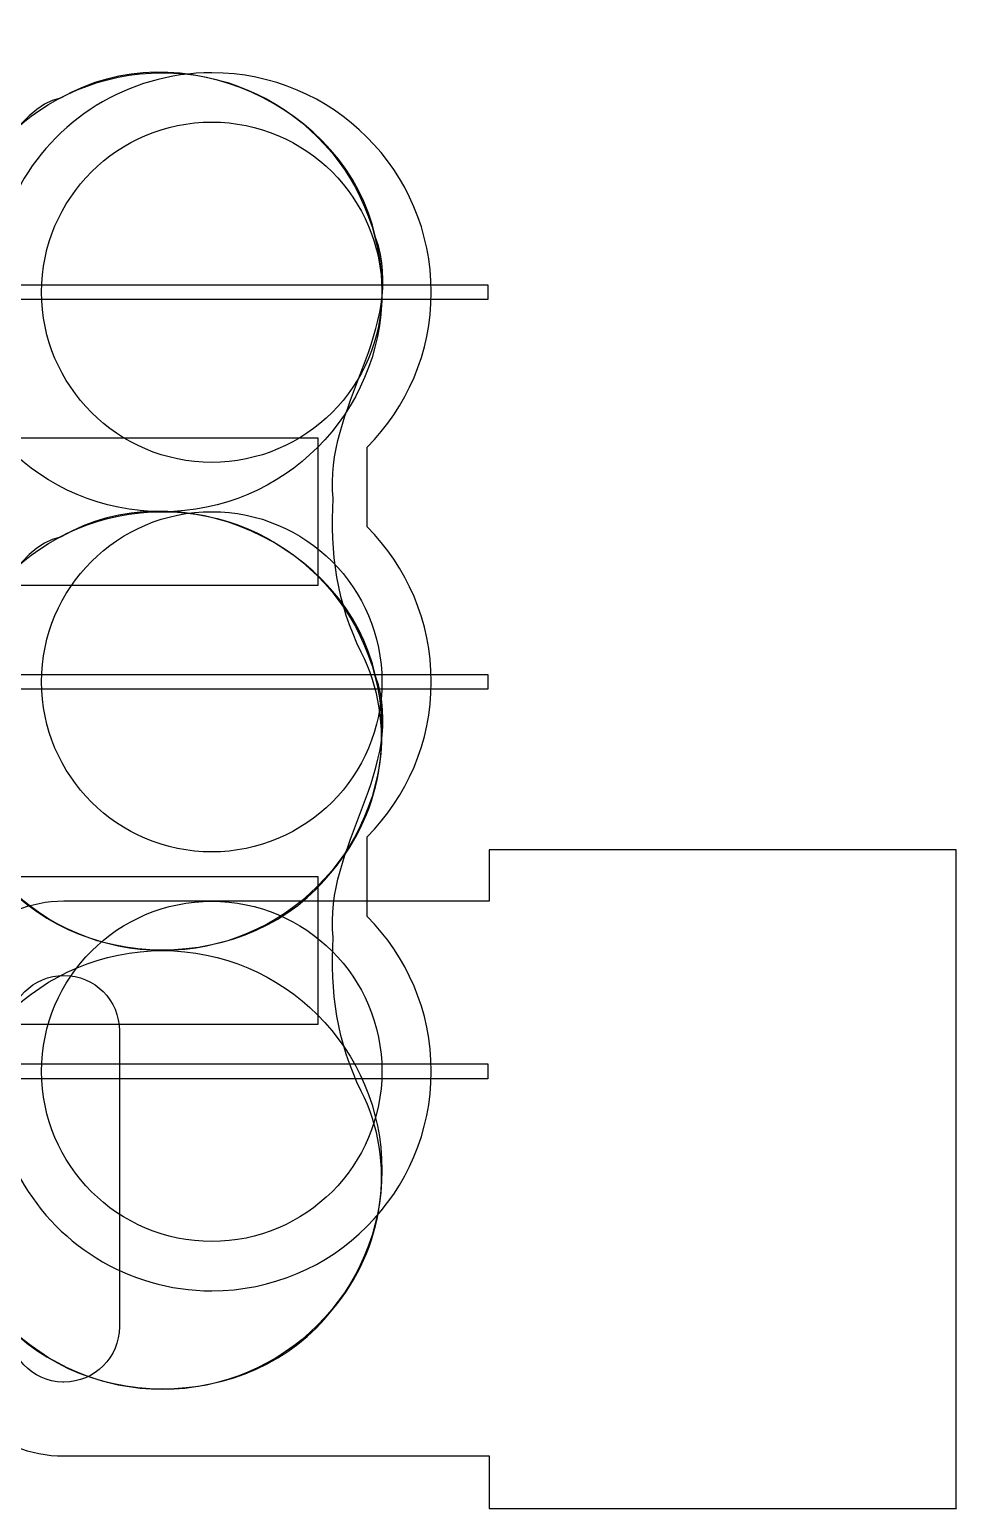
# Model space of a CAD drawing. Header units: millimetres. Extents: x -187 to 1672, y 34 to 1167.
# Drawn here: x 962 to 1672, y 34 to 1167 of the extents above; entities that cross this region are included whole.
import ezdxf

# ---------------------------------------------------------------- set-up
doc = ezdxf.new("R2010")
doc.units = ezdxf.units.MM
for name, color, linetype in [('backup_beer_A_shape', 7, 'CONTINUOUS'), ('backup_beer_A_shape_9er_copy', 7, 'CONTINUOUS'), ('beer_A_holes', 7, 'CONTINUOUS'), ('beer_A_shape_12er', 7, 'CONTINUOUS'), ('beer_A_shape_fucked', 7, 'CONTINUOUS'), ('handle', 7, 'CONTINUOUS'), ('tabs', 7, 'CONTINUOUS')]:
    doc.layers.add(name, color=color, linetype=linetype)

msp = doc.modelspace()

# ---------------------------------------------------------------- linework, layer by layer
at = {"layer": 'backup_beer_A_shape', "color": 7}
for points in [[(895.74801, 965.71104), (895.74801, 1058.709635), (971.10327, 1133.9), (1063.937, 1133.9)], [(1063.937, 1133.9), (1156.7707, 1133.9), (1232.1259, 1058.544745), (1232.1259, 965.71104)], [(1063.937, 797.52206), (971.10327, 797.52206), (895.74801, 872.87732), (895.74801, 965.71104)], [(1232.1259, 965.71104), (1232.1259, 872.87732), (1156.7707, 797.52206), (1063.937, 797.52206)], [(895.74801, 629.3331), (895.74801, 722.33169), (971.10327, 797.52206), (1063.937, 797.52206)], [(1063.937, 797.52206), (1156.7707, 797.52206), (1232.1259, 722.1668), (1232.1259, 629.3331)], [(1063.937, 461.14412), (971.10327, 461.14412), (895.74801, 536.49938), (895.74801, 629.3331)], [(1232.1259, 629.3331), (1232.1259, 536.49938), (1156.7707, 461.14412), (1063.937, 461.14412)], [(895.74801, 292.95515), (895.74801, 385.95374), (971.10327, 461.14411), (1063.937, 461.14411)], [(1063.937, 461.14411), (1156.7707, 461.14411), (1232.1259, 385.78885), (1232.1259, 292.95515)], [(1063.937, 124.7662), (971.10327, 124.7662), (895.74801, 200.12143), (895.74801, 292.95515)], [(1232.1259, 292.95515), (1232.1259, 200.12143), (1156.7707, 124.7662), (1063.937, 124.7662)]]:
    msp.add_open_spline(points, degree=3, dxfattribs=at)
at = {"layer": 'backup_beer_A_shape_9er_copy', "color": 7}
for points in [[(49.133839, 854.21497), (1182.992139, 854.21497), (1182.992139, 740.82914), (49.133839, 740.82914)], [(49.133839, 517.83701), (1182.992139, 517.83701), (1182.992139, 404.45118), (49.133839, 404.45118)]]:
    msp.add_lwpolyline(points, close=True, dxfattribs=at)
for points in [[(895.74801, 965.71104), (895.74801, 1058.709635), (971.10327, 1133.9), (1063.937, 1133.9)], [(1063.937, 1133.9), (1156.7707, 1133.9), (1232.1259, 1058.544745), (1232.1259, 965.71104)], [(1063.937, 797.52206), (971.10327, 797.52206), (895.74801, 872.87732), (895.74801, 965.71104)], [(1232.1259, 965.71104), (1232.1259, 872.87732), (1156.7707, 797.52206), (1063.937, 797.52206)], [(895.74801, 629.3331), (895.74801, 722.33169), (971.10327, 797.52206), (1063.937, 797.52206)], [(1063.937, 797.52206), (1156.7707, 797.52206), (1232.1259, 722.1668), (1232.1259, 629.3331)], [(1063.937, 461.14412), (971.10327, 461.14412), (895.74801, 536.49938), (895.74801, 629.3331)], [(1232.1259, 629.3331), (1232.1259, 536.49938), (1156.7707, 461.14412), (1063.937, 461.14412)], [(895.74801, 292.95515), (895.74801, 385.95374), (971.10327, 461.14411), (1063.937, 461.14411)], [(1063.937, 461.14411), (1156.7707, 461.14411), (1232.1259, 385.78885), (1232.1259, 292.95515)], [(1063.937, 124.7662), (971.10327, 124.7662), (895.74801, 200.12143), (895.74801, 292.95515)], [(1232.1259, 292.95515), (1232.1259, 200.12143), (1156.7707, 124.7662), (1063.937, 124.7662)]]:
    msp.add_open_spline(points, degree=3, dxfattribs=at)
at = {"layer": 'beer_A_holes', "color": 7}
for points in [[(971.33856, 965.71103)], [(971.33856, 667.12837)], [(971.33856, 368.5457)]]:
    msp.add_lwpolyline(points, close=True, dxfattribs=at)
for points in [[(971.33856, 965.71103), (971.33856, 1037.811075), (1029.76, 1096.104725), (1101.7323, 1096.104725)], [(1101.7323, 1096.104725), (1173.7045, 1096.104725), (1232.126, 1037.683235), (1232.126, 965.71103)], [(1101.7323, 835.31733), (1029.76, 835.31733), (971.33856, 893.73882), (971.33856, 965.71103)], [(1232.126, 965.71103), (1232.126, 893.73882), (1173.7045, 835.31733), (1101.7323, 835.31733)], [(971.33856, 667.12837), (971.33856, 739.22841), (1029.76, 797.52206), (1101.7323, 797.52206)], [(1101.7323, 797.52206), (1173.7045, 797.52206), (1232.126, 739.10057), (1232.126, 667.12837)], [(1101.7323, 536.73467), (1029.76, 536.73467), (971.33856, 595.15616), (971.33856, 667.12837)], [(1232.126, 667.12837), (1232.126, 595.15616), (1173.7045, 536.73467), (1101.7323, 536.73467)], [(971.33856, 368.5457), (971.33856, 440.64574), (1029.76, 498.93939), (1101.7323, 498.93939)], [(1101.7323, 498.93939), (1173.7045, 498.93939), (1232.126, 440.5179), (1232.126, 368.5457)], [(1101.7323, 238.152), (1029.76, 238.152), (971.33856, 296.57349), (971.33856, 368.5457)], [(1232.126, 368.5457), (1232.126, 296.57349), (1173.7045, 238.152), (1101.7323, 238.152)]]:
    msp.add_open_spline(points, degree=3, dxfattribs=at)
at = {"layer": 'beer_A_shape_12er', "color": 7}
for points in [[(1220.7884, 785.87843), (1220.7884, 846.96055)], [(1220.7884, 487.29725), (1220.7884, 548.37649)]]:
    msp.add_lwpolyline(points, dxfattribs=at)
for points in [[(1101.7337, 1133.9), (1036.7928, 1133.9), (980.44495, 1097.08075), (952.42309, 1043.134377)], [(1269.9212, 965.71055), (1269.9212, 1058.544163), (1194.5673, 1133.9), (1101.7337, 1133.9)], [(1220.7884, 846.96055), (1251.1419, 877.3914), (1269.9212, 919.37119), (1269.9212, 965.71055)], [(1269.9212, 667.12844), (1269.9212, 713.46778), (1251.1419, 755.44759), (1220.7884, 785.87843)], [(1220.7884, 548.37649), (1251.1419, 578.80733), (1269.9212, 620.78907), (1269.9212, 667.12844)], [(1269.9212, 368.5453), (1269.9212, 414.88466), (1251.1419, 456.86641), (1220.7884, 487.29725)], [(1101.7337, 200.35589), (1194.5673, 200.35589), (1269.9212, 275.71167), (1269.9212, 368.5453)], [(952.44067, 291.15858), (980.46888, 237.23966), (1036.8072, 200.35589), (1101.7337, 200.35589)]]:
    msp.add_open_spline(points, degree=3, dxfattribs=at)
at = {"layer": 'beer_A_shape_fucked', "color": 7}
for points in [[(1227.3344, 1007.72544), (1204.5658, 1109.734945), (1076.7488, 1167.004497), (985.76621, 1114.359665)], [(985.76621, 1114.359665), (951.91797, 1109.159476), (926.13107, 1041.803752), (909.55665, 1052.87612)], [(1194.8379, 807.51718), (1186.8867, 877.36225), (1251.9958, 937.20963), (1227.3344, 1007.72544)], [(1227.3344, 671.3475), (1204.5658, 773.357), (1076.7488, 830.62656), (985.76621, 777.98172)], [(1216.3193, 689.81014), (1197.9946, 726.72029), (1192.1308, 766.85958), (1194.8379, 807.51718)], [(985.76621, 777.98172), (951.91797, 772.78153), (926.13107, 705.42581), (909.55665, 716.49817)], [(1194.2088, 522.37222), (1233.2733, 568.13353), (1244.1019, 635.55397), (1216.3193, 689.81014)], [(1194.8379, 471.13924), (1186.8867, 540.98431), (1251.9958, 600.83169), (1227.3344, 671.3475)], [(933.76099, 523.67563), (995.45094, 441.38242), (1131.7021, 441.21167), (1194.2088, 522.37222)], [(1216.3193, 353.4322), (1197.9946, 390.34235), (1192.1308, 430.48164), (1194.8379, 471.13924)], [(1194.2088, 185.99428), (1233.2733, 231.75559), (1244.1019, 299.17603), (1216.3193, 353.4322)], [(933.76099, 187.29769), (995.45094, 105.0045), (1131.7021, 104.8337), (1194.2088, 185.99428)]]:
    msp.add_open_spline(points, degree=3, dxfattribs=at)
at = {"layer": 'handle', "color": 7}
for points in [[(1314.4, 33.6), (1672.4, 33.6), (1672.1, 33.9), (1672.1, 538.4), (1314.4, 538.4), (1314.4, 498.9), (988.4, 498.9)], [(1031, 399.6), (1031, 172.9)], [(988.5, 130.4), (987.5, 130.4)], [(988.4, 73.8), (1314.4, 73.8), (1314.4, 34.1), (1314.4, 33.6)]]:
    msp.add_lwpolyline(points, dxfattribs=at)
for points in [[(988.4, 498.9), (936.4, 498.9), (893.2, 458.7), (889.4, 406.8)], [(946, 399.6), (946, 423.1), (965, 442.1), (988.5, 442.1)], [(988.5, 442.1), (1012, 442.1), (1031, 423.1), (1031, 399.6)], [(987.5, 130.4), (964, 131), (945.5, 150.5), (946, 173.9)], [(1031, 172.9), (1031, 149.4), (1012, 130.4), (988.5, 130.4)], [(889.4, 165.9), (893.1, 114), (936.3, 73.8), (988.4, 73.8)]]:
    msp.add_open_spline(points, degree=3, dxfattribs=at)
at = {"layer": 'tabs', "color": 7}
for points in [[(-26.456669, 971.38032), (1313.235831, 971.38032), (1313.235831, 960.041738), (-26.456669, 960.041738)], [(-26.456669, 672.79764), (1313.235831, 672.79764), (1313.235831, 661.459058), (-26.456669, 661.459058)], [(-26.456669, 374.215), (1313.235831, 374.215), (1313.235831, 362.876418), (-26.456669, 362.876418)]]:
    msp.add_lwpolyline(points, close=True, dxfattribs=at)

doc.saveas('drawing.dxf')
